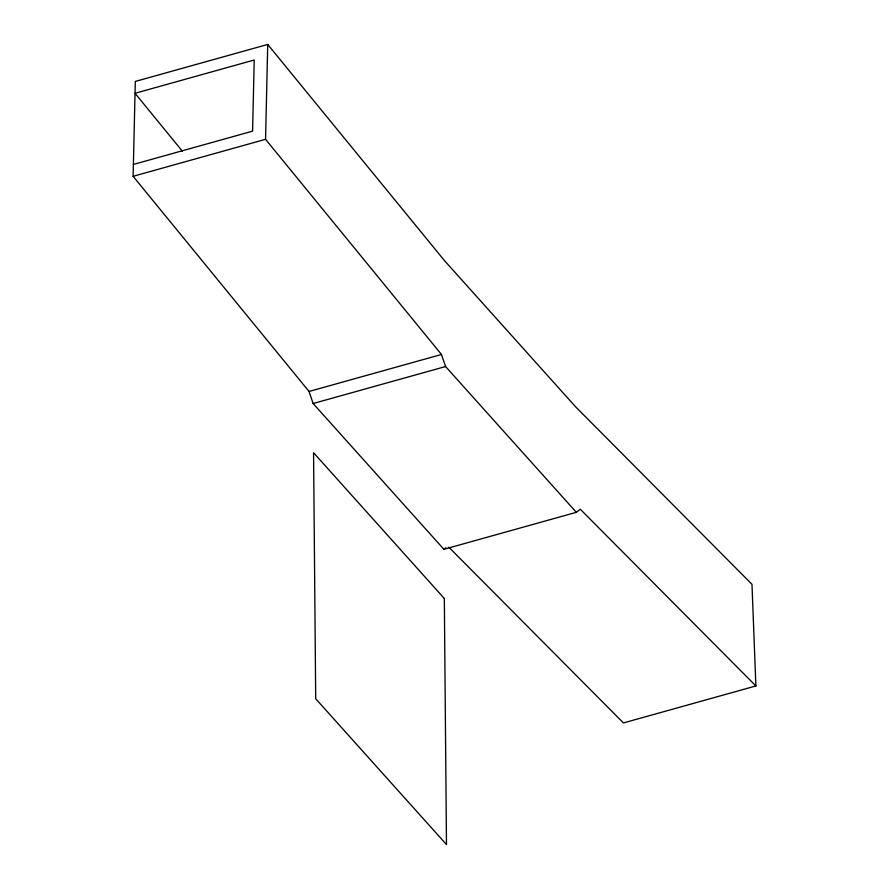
<?xml version="1.0" encoding="UTF-8"?>
<svg xmlns="http://www.w3.org/2000/svg" width="889" height="889" viewBox="0 0 889 889"><rect width="100%" height="100%" fill="white"/><g stroke="black" fill="none" stroke-linecap="round" stroke-linejoin="round"><path stroke-width="1.33" d="M755.883 685.952L580.295 509.241L576.339 512.32L443.9 549.313L313.128 403.517L309.039 391.46L133.117 176.3L135.306 81.432L267.733 44.45L444.644 260.821L575.416 406.617L751.983 584.317L755.883 685.952L623.445 722.935L448.834 547.202M576.339 512.32L445.567 366.535L441.477 354.478L265.555 139.317L267.733 44.45M443.9 549.313L445.878 547.768M133.394 164.443L252.587 131.15L254.221 60.008L135.028 93.301L182.345 151.174M133.117 176.3L265.555 139.317M309.039 391.46L441.477 354.478M313.128 403.517L445.567 366.535M444.333 598.519L313.561 452.723L315.706 698.754L446.478 844.55L444.333 598.519"/></g></svg>
